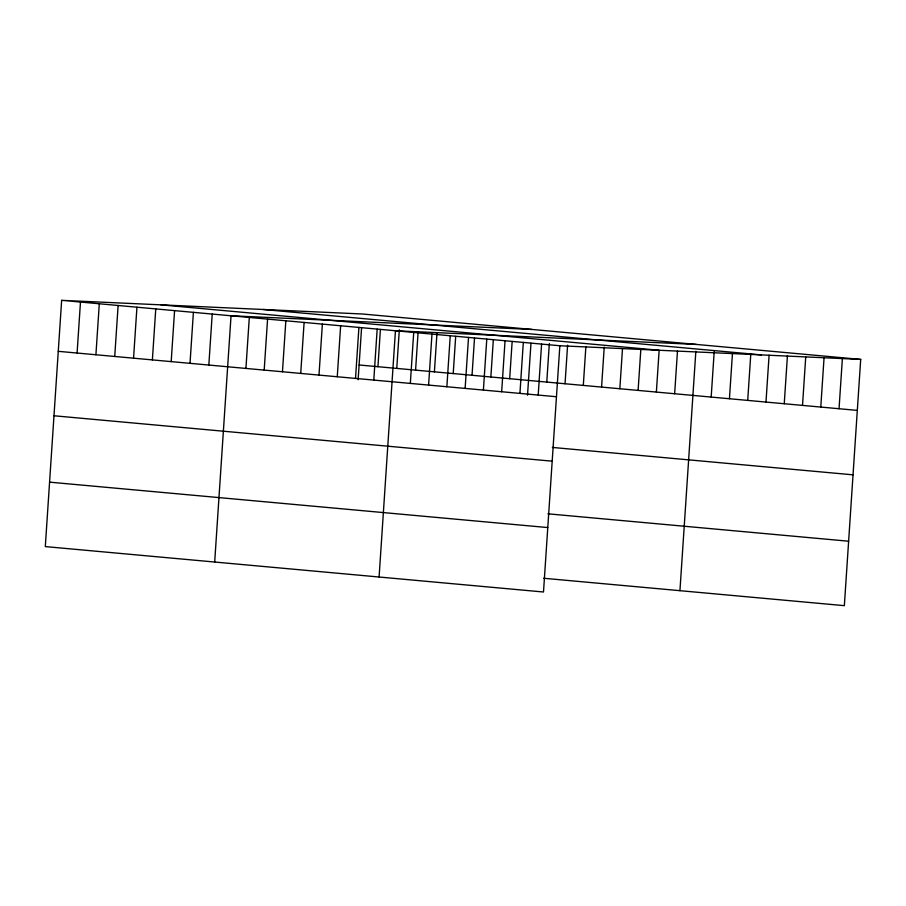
<?xml version="1.0" encoding="UTF-8"?>
<svg xmlns="http://www.w3.org/2000/svg" width="906" height="906" viewBox="0 0 906 906"><rect width="100%" height="100%" fill="white"/><g stroke="black" fill="none" stroke-linecap="round" stroke-linejoin="round"><path stroke-width="1.36" d="M61.653 300.339L45.3 546.59L543.498 592.003L559.851 345.752L61.653 300.339L362.502 313.997L860.7 359.41L844.347 605.661L543.634 578.255M77.089 353.034L80.475 302.049M95.911 354.756L99.298 303.77M114.734 356.466L118.12 305.481M133.556 358.187L136.942 307.202M152.378 359.897L155.764 308.912M171.189 361.619L174.575 310.633M190.011 363.329L193.397 312.344M208.833 365.05L212.219 314.065M214.688 562.026L231.041 315.775L531.89 329.444M245.922 368.425L249.309 317.44M264.19 370.09L267.576 319.105M282.457 371.754L285.843 320.769M300.724 373.419L304.11 322.434M318.991 375.084L322.377 324.099M337.259 376.749L340.645 325.764M355.526 378.425L358.912 327.428M358.13 379.75L361.585 327.779M373.793 380.09L377.179 329.093M377.938 366.704L380.407 329.501M379.093 577.009L395.446 330.758L696.295 344.427M396.76 368.414L399.32 329.829M410.327 383.419L413.714 332.423M415.582 370.135L418.142 331.551M428.595 385.084L431.981 334.088M434.404 371.845L436.964 333.261M446.862 386.749L450.248 335.764M453.215 373.566L455.695 336.364M465.129 388.414L468.515 337.428M472.037 375.277L474.518 338.074M483.396 390.078L486.782 339.093M490.859 376.998L493.328 339.795M501.664 391.743L505.05 340.758M509.682 378.708L512.15 341.505M519.931 393.408L523.317 342.423M527.519 395.197L530.973 343.227M538.198 395.073L541.584 344.087M546.771 382.094L549.33 343.51M565.038 383.759L567.598 345.175M583.305 385.424L585.865 346.839M601.573 387.089L604.223 347.123M619.84 388.753L622.49 348.787M638.107 390.418L640.848 349.082M656.374 392.083L659.115 350.747M674.642 393.748L677.484 351.03M679.942 590.678L695.842 351.313M711.176 397.077L714.2 351.607M729.443 398.742L732.467 353.272M747.71 400.407L750.825 353.555M765.978 402.071L769.092 355.22M784.245 403.736L787.45 355.514M802.512 405.401L805.717 357.179M820.779 407.066L824.075 357.462M839.047 408.731L842.433 357.745M559.851 345.752L860.7 359.41M263.227 309.49L761.425 354.903M160.94 304.846L659.138 350.26M359.116 364.982L857.314 410.395M58.267 351.324L556.465 396.737M552.332 447.428L853.033 474.835M53.986 415.763L552.184 461.177M547.915 513.815L848.628 541.222M49.581 482.151L547.779 527.564"/></g></svg>
